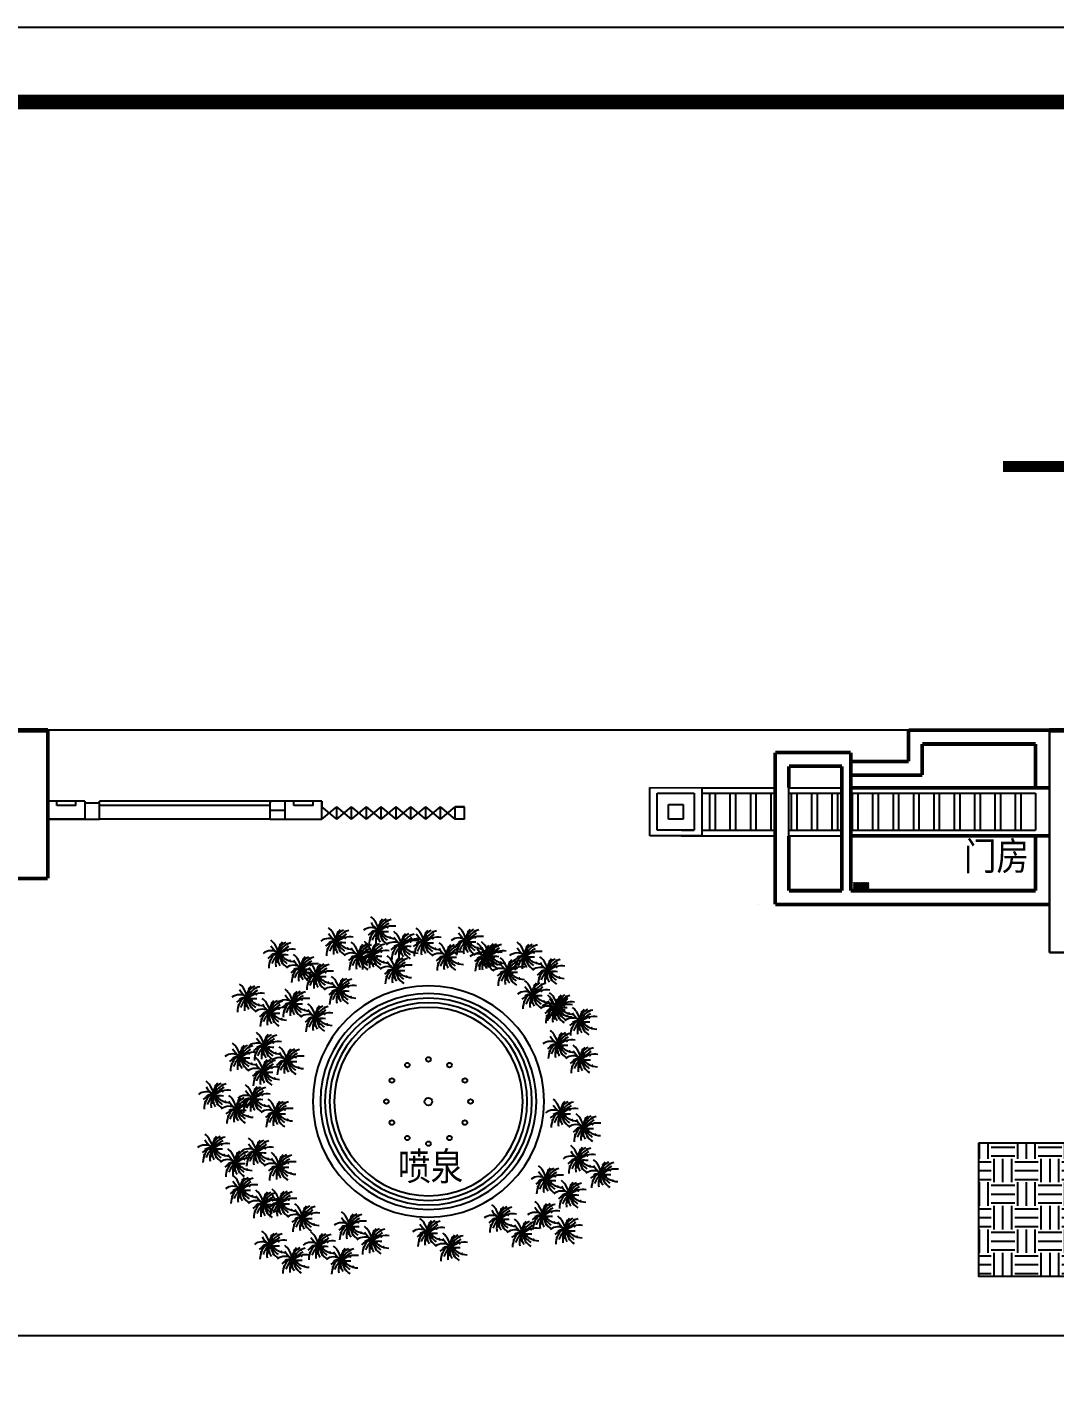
# Model space of a CAD drawing. Extents: x 301136 to 469336, y 529561 to 648381.
# Drawn here: x 323763 to 351495, y 611568 to 648381 of the extents above; entities that cross this region are included whole.
import ezdxf

# ---------------------------------------------------------------- set-up
doc = ezdxf.new("R2010")
doc.units = 0
doc.header["$LTSCALE"] = 40
doc.header["$PDMODE"] = 34
doc.linetypes.add('ACAD_ISO02W100', pattern=[15, 12, -3])
for name, color, linetype in [('LGT1', 7, 'Continuous'), ('LIN1', 7, 'Continuous'), ('PUB_DIM', 3, 'Continuous'), ('PUB_TEXT', 7, 'Continuous'), ('ROOD', 2, 'Continuous'), ('TR', 3, 'Continuous'), ('TUBAO', 7, 'Continuous'), ('标注', 7, 'Continuous'), ('标注尺寸数字', 253, 'Continuous'), ('水', 5, 'Continuous')]:
    doc.layers.add(name, color=color, linetype=linetype)
for name, color, linetype, lineweight in [('原有构建筑物', 1, 'ACAD_ISO02W100', 30), ('围墙', 82, '围墙', 60), ('给水管', 180, 'Continuous', 120)]:
    doc.layers.add(name, color=color, linetype=linetype, lineweight=lineweight)
doc.styles.add('宋体', font='SimSun.ttf', dxfattribs={"width": 0.85})
doc.linetypes.add('围墙', pattern='A,20,[130,ltypeshp.shx,S=5,R=0,X=0,Y=-5],20', length=40)

# ---------------------------------------------------------------- blocks, each defined once
blk = doc.blocks.new('*X3')
at = {"color": 0, "linetype": 'Continuous'}
for p, q in [((232.27, 320.09), (237.18, 325)), ((232.27, 320.51), (236.75, 325)), ((232.27, 320.94), (236.33, 325)), ((232.27, 321.36), (235.9, 325)), ((232.27, 321.79), (235.48, 325)), ((232.27, 322.21), (235.06, 325)), ((232.27, 322.63), (234.63, 325)), ((232.27, 323.06), (234.21, 325)), ((232.27, 323.48), (233.78, 325)), ((232.27, 323.91), (233.36, 325)), ((232.27, 324.33), (232.93, 325)), ((232.27, 324.76), (232.51, 325)), ((232.6, 320), (237.6, 325)), ((233.02, 320), (238.02, 325)), ((233.45, 320), (238.45, 325)), ((233.87, 320), (238.87, 325)), ((234.3, 320), (239.3, 325)), ((234.72, 320), (239.72, 325)), ((235.15, 320), (240.15, 325)), ((235.57, 320), (240.57, 325)), ((235.99, 320), (240.99, 325)), ((236.42, 320), (241.42, 325)), ((236.84, 320), (241.84, 325)), ((237.27, 320), (242.27, 325)), ((237.69, 320), (242.27, 324.57)), ((238.12, 320), (242.27, 324.15)), ((238.54, 320), (242.27, 323.72)), ((238.96, 320), (242.27, 323.3)), ((239.39, 320), (242.27, 322.88)), ((239.81, 320), (242.27, 322.45)), ((240.24, 320), (242.27, 322.03)), ((240.66, 320), (242.27, 321.6)), ((241.09, 320), (242.27, 321.18)), ((241.51, 320), (242.27, 320.75)), ((241.93, 320), (242.27, 320.33))]:
    blk.add_line(p, q, dxfattribs=at)
blk = doc.blocks.new('1904')
at = {"color": 4, "linetype": 'Continuous', "const_width": 0.3}
blk.add_lwpolyline([(5, 2.5), (-5, 2.5), (-5, -2.5), (5, -2.5)], close=True, dxfattribs=at)
at = {"color": 4, "linetype": 'Continuous'}
blk.add_blockref('*X3', (-237.27, -322.5), dxfattribs=at)
blk = doc.blocks.new('U_F77CVE')
at = {"layer": 'LGT1', "xscale": 0.8, "yscale": 0.8, "zscale": 0.8}
blk.add_blockref('1904', (0, 2), dxfattribs=at)
at = {"width": 0.7, "flags": 9}
for tag in ['YSIZE', 'XSIZE']:
    blk.add_attdef(tag, (0, 0), '', height=0.5, dxfattribs=at)
blk = doc.blocks.new('M_F19')
at = {"const_width": 30}
for points in [[(-446, 82, 1), (-416, 82, 1)], [(-192, 156, 1), (-162, 156, 1)], [(-123, 99, 1), (-93, 99, 1)], [(-61, -8, 1), (-31, -8, 1)], [(-34, 49, 1), (-4, 49, 1)], [(-20, 16, 1), (10, 16, 1)], [(14, 0, 1), (44, 0, 1)], [(269, 190, 1), (299, 190, 1)], [(461, 8, 1), (491, 8, 1)], [(-281, -157, 1), (-251, -157, 1)], [(-206, -314, 1), (-176, -314, 1)], [(-96, -173, 1), (-66, -173, 1)], [(-13, -33, 1), (17, -33, 1)], [(7, -173, 1), (37, -173, 1)], [(56, -487, 1), (86, -487, 1)], [(289, -149, 1), (319, -149, 1)]]:
    blk.add_lwpolyline(points, format="xyb", close=True, dxfattribs=at)
for centre, radius, start, end in [((-364, 515), 548, 342.9456, 6.4814), ((-185, -611), 732, 78.5516, 130.9815), ((-55, -1223), 1256, 88.3286, 108.729), ((104, -701), 728, 103.0452, 139.7766), ((-480, -437), 647, 48.7581, 83.8624), ((-483, -9), 482, 6.9904, 78.0284), ((155, -426), 476, 114.0956, 166.2953), ((-315, -111), 315, 28.8901, 78.4579), ((1199, 96), 1225, 163.8561, 179.1105), ((-1741, 1044), 2026, 328.9873, 340.361), ((298, -285), 422, 62.9909, 135.9102), ((257, -536), 586, 53.3231, 115.7633), ((366, -391), 582, 85.8741, 126.9558), ((450, -463), 649, 134.4861, 189.3762), ((779, -372), 864, 155.0888, 185.9637), ((-87, -1604), 1605, 70.5249, 87.8244), ((805, -149), 813, 171.2496, 218.2333), ((-3288, -3108), 4475, 39.0488, 42.6799), ((-83, -736), 718, 31.315, 82.1378)]:
    blk.add_arc(centre, radius, start, end)
at = {"width": 0.8, "flags": 9}
for tag in ['XSIZE', 'YSIZE']:
    blk.add_attdef(tag, (0, 0), '', height=0.5, dxfattribs=at)

msp = doc.modelspace()

# ---------------------------------------------------------------- hatches: boundary and pattern name
at = {"layer": '标注'}
h = msp.add_hatch(dxfattribs=at)
h.set_pattern_fill('纵横编织纹', color=256, scale=100, style=0)
h.set_pattern_definition([(0, (30375.34, -3755.9), (635, 635), [635, -635]), (0, (30375.34, -3517.76), (635, 635), [635, -635]), (0, (30375.34, -3279.63), (635, 635), [635, -635]), (90, (30454.7, -3200.26), (-635, 635), [635, -635]), (90, (30692.84, -3200.26), (-635, 635), [635, -635]), (90, (30930.97, -3200.26), (-635, 635), [635, -635])])
h.paths.add_polyline_path([(349442.8, 618261.9), (352976.6, 618261.9), (352976.6, 614650.7), (349442.8, 614650.7)])

# ---------------------------------------------------------------- linework, layer by layer
at = {"color": 0}
for p, q in [((351350, 629400), (351350, 624700)), ((340566, 627852.9), (341966, 627850)), ((340566, 626550), (340566, 627852.9)), ((340766, 627700), (341766, 627700)), ((340766, 626700), (340766, 627700)), ((341766, 627700), (341766, 626700)), ((341950, 627850), (343950, 627850)), ((341966, 627850), (341966, 626550)), ((341966, 627700), (343950, 627700)), ((342180, 627700), (342180, 626700)), ((342330, 627700), (342330, 626700)), ((342730, 627700), (342730, 626700)), ((342880, 627700), (342880, 626700)), ((343280, 627700), (343280, 626700)), ((343430, 627700), (343430, 626700)), ((343830, 627700), (343830, 626700)), ((344320, 626550), (344320, 627850)), ((344320, 627850), (345750, 627850)), ((344320, 627700), (345750, 627700)), ((344380, 627700), (344380, 626700)), ((344530, 627700), (344530, 626700)), ((344930, 627700), (344930, 626700)), ((345080, 627700), (345080, 626700)), ((345480, 627700), (345480, 626700)), ((345630, 627700), (345630, 626700)), ((345990, 627700), (350980, 627700)), ((346030, 627700), (346030, 626700)), ((346180, 627700), (346180, 626700)), ((346580, 627700), (346580, 626700)), ((346730, 627700), (346730, 626700)), ((347130, 627700), (347130, 626700)), ((347280, 627700), (347280, 626700)), ((347680, 627700), (347680, 626700)), ((347830, 627700), (347830, 626700)), ((348230, 627700), (348230, 626700)), ((348380, 627700), (348380, 626700)), ((348780, 627700), (348780, 626700)), ((348930, 627700), (348930, 626700)), ((349330, 627700), (349330, 626700)), ((349480, 627700), (349480, 626700)), ((349880, 627700), (349880, 626700)), ((350030, 627700), (350030, 626700)), ((350430, 627700), (350430, 626700)), ((350580, 627700), (350580, 626700)), ((350980, 627700), (350980, 626700)), ((325316.7, 627486.5), (324316.7, 627486.5)), ((324316.7, 626996.5), (324316.7, 627486.5)), ((324316.7, 626996.5), (324316.7, 627486.5)), ((325076.7, 627366.5), (324556.7, 627366.5)), ((325316.7, 627486.5), (325316.7, 626996.5)), ((325316.7, 627486.5), (325316.7, 627441.5)), ((325316.7, 627486.5), (325316.7, 627441.5)), ((325316.7, 627441.5), (325716.7, 627441.5)), ((325316.7, 627441.5), (325716.7, 627441.5)), ((331716.7, 627486.5), (325716.7, 627486.5)), ((325716.7, 626996.5), (325716.7, 627486.5)), ((325716.7, 627441.5), (325716.7, 627486.5)), ((325716.7, 627441.5), (325716.7, 627486.5)), ((330316.7, 627366.5), (325716.7, 627366.5)), ((330316.7, 626996.5), (330316.7, 627486.5)), ((330316.7, 627486.5), (330316.7, 627441.5)), ((330716.7, 627486.5), (330716.7, 626996.5)), ((330956.7, 627366.5), (330956.7, 627486.5)), ((331476.7, 627366.5), (330956.7, 627366.5)), ((331476.7, 627366.5), (331476.7, 627486.5)), ((331716.7, 627486.5), (331716.7, 627276.5)), ((331716.7, 626996.5), (331716.7, 627486.5)), ((331716.7, 626996.5), (331716.7, 627336.5)), ((331716.7, 626996.5), (331716.7, 627336.5)), ((331716.7, 626996.5), (331716.7, 627336.5)), ((332116.7, 626996.5), (331716.7, 627336.5)), ((331716.7, 626996.5), (332116.7, 627336.5)), ((331716.7, 627009.4), (331716.7, 627306.5)), ((332116.7, 626996.5), (332116.7, 627336.5)), ((332116.7, 626996.5), (332516.7, 627336.5)), ((332516.7, 626996.5), (332116.7, 627336.5)), ((332116.7, 626996.5), (332116.7, 627336.5)), ((332516.7, 626996.5), (332516.7, 627336.5)), ((332516.7, 626996.5), (332916.7, 627336.5)), ((332916.7, 626996.5), (332516.7, 627336.5)), ((332516.7, 626996.5), (332516.7, 627336.5)), ((332916.7, 626996.5), (332916.7, 627336.5)), ((332916.7, 626996.5), (333316.7, 627336.5)), ((333316.7, 626996.5), (332916.7, 627336.5)), ((332916.7, 626996.5), (332916.7, 627336.5)), ((333316.7, 626996.5), (333316.7, 627336.5)), ((333316.7, 626996.5), (333716.7, 627336.5)), ((333716.7, 626996.5), (333316.7, 627336.5)), ((333316.7, 626996.5), (333316.7, 627336.5)), ((333716.7, 626996.5), (333716.7, 627336.5)), ((333716.7, 626996.5), (334116.7, 627336.5)), ((334116.7, 626996.5), (333716.7, 627336.5)), ((333716.7, 626996.5), (333716.7, 627336.5)), ((334116.7, 626996.5), (334516.7, 627336.5)), ((334516.7, 626996.5), (334116.7, 627336.5)), ((334116.7, 626996.5), (334116.7, 627336.5)), ((334116.7, 626996.5), (334116.7, 627336.5)), ((334516.7, 626996.5), (334516.7, 627336.5)), ((334516.7, 626996.5), (334916.7, 627336.5)), ((334916.7, 626996.5), (334516.7, 627336.5)), ((334516.7, 626996.5), (334516.7, 627336.5)), ((334916.7, 626996.5), (334916.7, 627336.5)), ((334916.7, 626996.5), (335316.7, 627336.5)), ((335316.7, 626996.5), (334916.7, 627336.5)), ((334916.7, 626996.5), (334916.7, 627336.5)), ((335316.7, 626996.5), (335316.7, 627336.5)), ((335566, 627336.5), (335316.7, 627336.5)), ((335316.7, 626996.5), (335316.7, 627336.5)), ((335328.1, 627336.5), (335566, 627336.5)), ((335566, 626996.5), (335566, 627336.5)), ((335566, 626996.5), (335566, 627336.5)), ((341066, 627000), (341066, 627400)), ((341066, 627400), (341466, 627400)), ((341466, 627400), (341466, 627000)), ((324316.7, 626996.5), (325316.7, 626996.5)), ((325316.7, 626996.5), (324316.7, 626996.5)), ((325316.7, 626996.5), (325716.7, 626996.5)), ((330316.7, 626996.5), (325716.7, 626996.5)), ((330316.7, 627241.5), (330716.7, 627241.5)), ((330316.7, 627241.5), (330716.7, 627241.5)), ((330316.7, 626996.5), (330716.7, 626996.5)), ((330716.7, 626996.5), (331716.7, 626996.5)), ((335566, 626996.5), (335316.7, 626996.5)), ((341466, 627000), (341066, 627000)), ((341766, 626700), (340766, 626700)), ((341425.8, 626700), (341766, 626700)), ((341966, 626700), (343950, 626700)), ((344320, 626700), (345750, 626700)), ((345990, 626700), (350980, 626700)), ((341966, 626550), (340566, 626550)), ((341409.9, 626550), (343950, 626550)), ((344320, 626550), (345750, 626550))]:
    msp.add_line(p, q, dxfattribs=at)
at = {"color": 0, "linetype": 'ByBlock'}
msp.add_line((343510.9, 624701.1), (343510.9, 624702.1), dxfattribs=at)
at = {"color": 0, "const_width": 100}
for points in [[(351350, 629400), (347550, 629400)], [(347550, 628560), (347550, 629400)], [(343950, 628800), (343950, 624700)], [(343950, 628800), (345990, 628800)], [(345990, 625070), (345990, 628800)], [(347920, 629030), (350980, 629030)], [(347920, 628190), (347920, 629030)], [(350980, 629030), (350980, 627850)], [(344320, 628430), (345750, 628430)], [(344320, 627850), (344320, 628430)], [(345750, 625070), (345750, 628430)], [(347550, 628560), (345990, 628560)], [(345990, 628190), (347920, 628190)], [(345990, 627850), (351350, 627850)], [(344320, 625070), (344320, 626550)], [(345990, 626550), (351350, 626550)], [(350980, 626550), (350980, 625070)], [(345750, 625070), (344320, 625070)], [(350980, 625070), (345990, 625070)], [(351350, 624700), (343950, 624700)]]:
    msp.add_lwpolyline(points, dxfattribs=at)
at = {"layer": 'Defpoints', "color": 0, "linetype": 'ByBlock'}
for p in [(343510.9, 624700.1), (344510.9, 624700.1)]:
    msp.add_point(p, dxfattribs=at)
at = {"layer": 'PUB_DIM', "color": 0, "linetype": 'ByBlock', "lineweight": 18, "const_width": 100}
for points in [[(324316.7, 625400), (324316.7, 629400)], [(315350, 625400), (324316.7, 625400)]]:
    msp.add_lwpolyline(points, dxfattribs=at)
at = {"layer": 'ROOD'}
for centre, radius in [((334022.2, 620360.6), 62), ((334590.7, 620513), 62), ((335159.2, 620360.6), 62), ((333606.1, 619944.5), 62), ((335575.3, 619944.5), 62), ((333453.8, 619376), 62), ((334590.7, 619376), 103.4), ((335727.7, 619376), 62), ((333606.1, 618807.5), 62), ((335575.3, 618807.5), 62), ((334022.2, 618391.4), 62), ((334590.7, 618239.1), 62), ((335159.2, 618391.4), 62)]:
    msp.add_circle(centre, radius, dxfattribs=at)
for start, end in [(90, 270), (270, 90)]:
    msp.add_arc((334590.7, 619376), 3122.6, start, end, dxfattribs=at)
at = {"layer": 'TUBAO', "linetype": 'Continuous', "lineweight": -2}
msp.add_lwpolyline([(301136.3, 529581.4), (301136.3, 648381.4), (469336.3, 648381.4), (469336.3, 529581.4)], dxfattribs=at)
at = {"layer": 'TUBAO', "linetype": 'Continuous', "lineweight": 120, "const_width": 400}
msp.add_lwpolyline([(426014.3, 531561.4), (306136.3, 531561.4), (306136.3, 609751.1), (306136.3, 646361.4), (432319.7, 646361.4), (467336.3, 646361.4), (467336.3, 609751.1), (467336.3, 531561.4)], close=True, dxfattribs=at)
at = {"layer": '原有构建筑物', "color": 0, "linetype": 'ByBlock', "lineweight": 30}
for p, q in [((351350, 623400), (351350, 629400)), ((358068.9, 623400), (351350, 623400))]:
    msp.add_line(p, q, dxfattribs=at)
at = {"layer": '围墙'}
for points in [[(315350, 629400), (324316.7, 629400)], [(351350, 629400), (415320, 629400)]]:
    msp.add_lwpolyline(points, dxfattribs=at)
at = {"layer": '标注'}
for points in [[(315350, 574400), (415320.6, 574400), (415320.6, 629400), (315350, 629400)], [(349442.8, 618261.9), (352976.6, 618261.9), (352976.6, 614650.7), (349442.8, 614650.7)]]:
    msp.add_lwpolyline(points, close=True, dxfattribs=at)
msp.add_lwpolyline([(352820, 613050), (316350, 613050)], dxfattribs=at)
at = {"layer": '标注尺寸数字', "color": 0}
for p, q in [((324556.7, 627366.5), (324556.7, 627486.5)), ((325076.7, 627366.5), (325076.7, 627486.5))]:
    msp.add_line(p, q, dxfattribs=at)
at = {"layer": '水'}
for radius, start, end in [(2915.9, 90, 270), (2791.9, 90, 270), (2915.9, 270, 90), (2791.9, 270, 90), (2667.9, 90, 270), (2543.8, 90, 270), (2667.9, 270, 90), (2543.8, 270, 90)]:
    msp.add_arc((334590.7, 619376), radius, start, end, dxfattribs=at)
at = {"layer": '给水管', "lineweight": -2, "const_width": 300}
msp.add_lwpolyline([(350100, 636520), (375600, 636520)], dxfattribs=at)

# ---------------------------------------------------------------- block references
at = {"layer": 'LIN1', "color": 0, "linetype": 'Continuous', "xscale": 50, "yscale": 50, "zscale": 50}
msp.add_blockref('U_F77CVE', (346274.3, 625086.3), dxfattribs=at)
at = {"layer": 'TR', "xscale": 0.7155642388454938, "yscale": 0.7155642081634142, "zscale": 0.7155641882812503, "rotation": 49.00230405433454}
for p in [(333266.2, 623991.2), (332117.9, 623698.7), (333882.3, 623599.5), (334486.8, 623688.4), (335630.4, 623713.7), (330560.6, 623366.8), (332734, 623307.1), (333090, 623329.8), (335102.8, 623296.8), (336134.1, 623282.8), (336246.5, 623322), (337211.8, 623307.8), (331176.7, 622975.1), (331587.4, 622777), (333706.1, 622938.1), (336750.2, 622891.2), (337827.8, 622916.2), (332203.4, 622385.3), (329717, 622180.2), (330948, 622038.7), (337420, 622267.2), (338087.8, 621941.8), (330333.1, 621788.6), (331564.1, 621647), (338036.1, 621875.6), (338703.8, 621550.2), (330175.8, 620872.9), (338105.6, 620920.7), (329528.3, 620582.4), (330791.8, 620481.3), (338721.6, 620529), (330144.4, 620190.8), (328814.2, 619559.1), (329877.3, 619460.8), (329430.2, 619167.4), (330493.3, 619069.2), (338184.6, 619065.5), (338800.7, 618673.8), (328784.4, 618121.1), (329963.7, 618019.5), (329400.5, 617729.4), (330579.7, 617627.8), (338657.2, 617821.7), (337789.4, 617269.5), (339273.2, 617430.1), (329540.1, 617008.6), (338405.5, 616877.9), (330156.2, 616616.9), (330596.1, 616637.9), (331212.1, 616246.3), (332473.4, 616026.1), (336524.6, 616223.5), (337691.7, 616303.7), (334588, 615848.5), (337140.7, 615831.8), (338307.8, 615912.1), (330324.6, 615508.3), (331640.6, 615491.8), (333089.5, 615634.5), (335204, 615456.9), (330940.7, 615116.7), (332256.7, 615100.2)]:
    msp.add_blockref('M_F19', p, dxfattribs=at)

# ---------------------------------------------------------------- texts
at = {"layer": 'PUB_TEXT', "color": 0, "linetype": 'ByBlock', "lineweight": 18, "style": '宋体', "width": 0.85}
for s, p in [('门房', (349041.4, 625623.9)), ('喷泉', (333770.1, 617247.3))]:
    msp.add_text(s, height=759.49, dxfattribs=at).set_placement(p)

doc.saveas('drawing.dxf')
